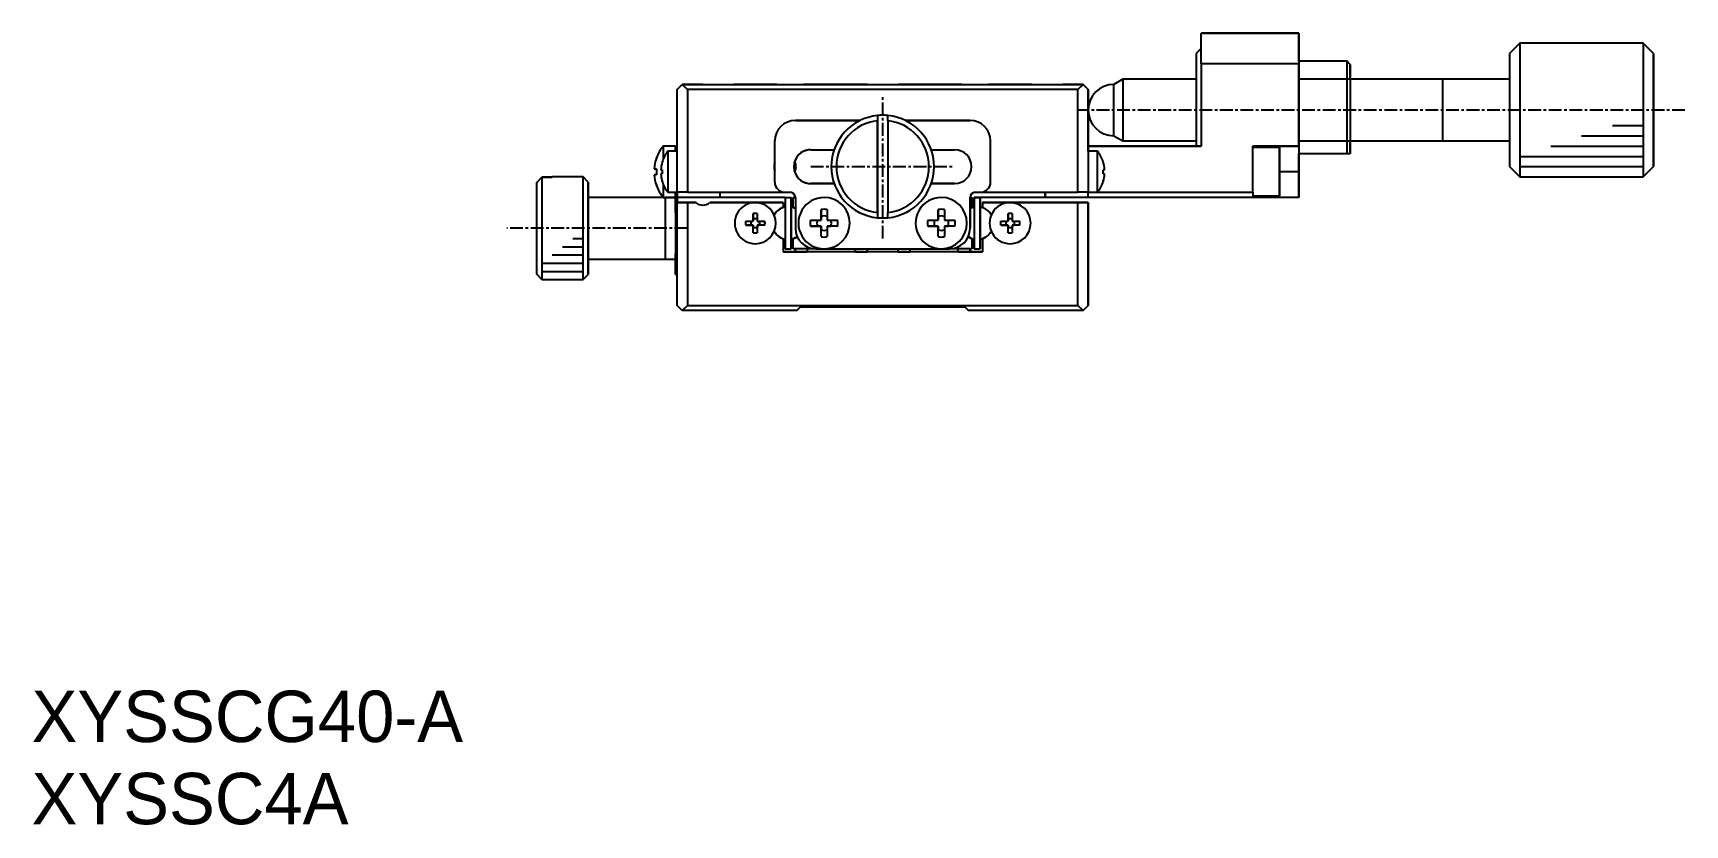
# Model space of a CAD drawing. Extents: x 75 to 236, y -5 to 206.
# Drawn here: x 75.1 to 235.9, y -5 to 72.1 of the extents above; entities that cross this region are included whole.
import ezdxf

# ---------------------------------------------------------------- set-up
doc = ezdxf.new("R2010")
doc.units = 0
doc.linetypes.add('CENTER', pattern=[2, 1.25, -0.25, 0.25, -0.25])
doc.layers.get('0').update_dxf_attribs({"linetype": 'CONTINUOUS'})

msp = doc.modelspace()

# ---------------------------------------------------------------- linework, layer by layer
at = {"color": 7, "linetype": 'CONTINUOUS'}
for p, q in [((198.3, 72.1), (188.8, 72.1)), ((188.8, 72.1), (198.3, 72.1)), ((188.8, 69.1), (188.8, 72.1)), ((188.8, 72.1), (188.8, 72.1)), ((198.3, 72.1), (198.3, 69.1)), ((198.3, 69.35), (198.3, 72.1)), ((198.3, 72.1), (198.3, 72.1)), ((219.8, 71.1), (218.8, 70.1)), ((231.8, 71.1), (219.8, 71.1)), ((232.8, 70.1), (231.8, 71.1)), ((188.8, 70.6), (188.3, 70.1)), ((203, 69.35), (198.3, 69.35)), ((198.3, 69.35), (198.3, 60.35)), ((203, 60.35), (203, 69.35)), ((203.3, 69.05), (203, 69.35)), ((181.17, 67.6), (180.3, 67.1)), ((181.17, 67.6), (181.17, 64.57)), ((188.3, 67.6), (181.17, 67.6)), ((198.3, 69.1), (188.8, 69.1)), ((188.8, 69.1), (188.8, 61.1)), ((198.3, 61.1), (198.3, 69.1)), ((212.31, 67.6), (198.3, 67.6)), ((203.3, 69.05), (203.3, 60.35)), ((203.3, 67.6), (203.3, 69.05)), ((218.8, 67.6), (212.3, 67.6)), ((137.8, 66.6), (138.3, 67.1)), ((137.8, 56.6), (137.8, 66.6)), ((138.3, 67.1), (177.3, 67.1)), ((140.3, 67.1), (138.3, 67.1)), ((138.3, 67.1), (138.8, 66.6)), ((138.3, 67.1), (138.3, 67.1)), ((176.8, 66.6), (138.8, 66.6)), ((138.8, 66.6), (138.8, 56.6)), ((147.5, 67.1), (143.3, 67.1)), ((156.3, 67.1), (150.1, 67.1)), ((156.3, 67.1), (155.8, 67.1)), ((156.3, 67.1), (155.8, 67.1)), ((165.5, 67.1), (159.3, 67.1)), ((159.8, 67.1), (159.3, 67.1)), ((159.8, 67.1), (159.3, 67.1)), ((172.3, 67.1), (168.1, 67.1)), ((177.3, 67.1), (175.3, 67.1)), ((176.8, 66.6), (177.3, 67.1)), ((176.8, 56.6), (176.8, 66.6)), ((177.8, 66.6), (177.3, 67.1)), ((177.3, 67.1), (177.3, 67.1)), ((177.3, 67.1), (177.8, 66.6)), ((177.8, 66.6), (177.8, 56.6)), ((177.8, 64.64), (177.8, 66.6)), ((177.8, 66.6), (177.8, 66.6)), ((180.3, 64.58), (180.3, 67.1)), ((177.8, 61.1), (177.8, 64.56)), ((180.3, 62.1), (180.3, 64.58)), ((181.17, 64.57), (181.17, 61.6)), ((149.3, 63.6), (155.62, 63.6)), ((155.62, 63.6), (149.3, 63.6)), ((157.3, 64.08), (157.3, 54.13)), ((157.3, 64.08), (157.3, 63.57)), ((157.3, 54.63), (157.3, 63.57)), ((158.3, 63.57), (158.3, 64.08)), ((158.3, 63.57), (158.3, 54.63)), ((159.98, 63.6), (166.3, 63.6)), ((166.3, 63.6), (159.98, 63.6)), ((137.65, 61.1), (136.43, 61.1)), ((136.43, 61.1), (136.43, 59.79)), ((137.65, 61.1), (137.65, 61.1)), ((137.65, 61.1), (137.65, 61.1)), ((137.65, 61.1), (137.8, 61.1)), ((137.65, 60.6), (137.65, 61.1)), ((137.65, 61.1), (137.8, 61.1)), ((147.3, 57.6), (147.3, 61.6)), ((168.3, 57.6), (168.3, 61.6)), ((168.3, 57.6), (168.3, 61.6)), ((177.8, 60.6), (177.8, 61.4)), ((177.8, 61.1), (177.8, 61.4)), ((177.8, 61.4), (177.8, 61.4)), ((177.8, 61.1), (188.8, 61.1)), ((188.8, 61.1), (177.8, 61.1)), ((177.8, 60.6), (177.8, 61.1)), ((180.3, 62.1), (181.17, 61.6)), ((181.17, 61.6), (188.3, 61.6)), ((193.8, 56.6), (193.8, 61.1)), ((198.3, 61.1), (193.8, 61.1)), ((193.8, 61.1), (198.3, 61.1)), ((193.8, 61.1), (193.8, 60.95)), ((198.3, 61.6), (212.31, 61.6)), ((198.3, 61.1), (198.3, 58.6)), ((203.3, 60.35), (203.3, 61.6)), ((212.3, 61.6), (218.8, 61.6)), ((135.79, 59.92), (135.79, 59.95)), ((135.79, 59.95), (135.79, 59.92)), ((136.35, 59.53), (136.35, 59.55)), ((136.35, 59.55), (136.35, 59.53)), ((136.91, 60.6), (136.91, 56.6)), ((137.8, 60.6), (136.91, 60.6)), ((150.8, 60.75), (153.08, 60.75)), ((162.52, 60.75), (164.8, 60.75)), ((178.7, 60.6), (177.8, 60.6)), ((178.7, 58.6), (178.7, 60.6)), ((179.26, 59.53), (179.26, 59.55)), ((179.26, 59.55), (179.26, 59.53)), ((196.4, 60.95), (193.8, 60.95)), ((196.4, 56.25), (196.4, 60.95)), ((196.4, 60.95), (196.4, 58.6)), ((196.4, 59.87), (196.4, 59.24)), ((196.4, 59.24), (196.4, 59.87)), ((203, 60.35), (198.3, 60.35)), ((198.3, 60.35), (198.3, 59.85)), ((198.3, 59.85), (198.3, 60.35)), ((198.3, 58.6), (198.3, 60.35)), ((203.3, 60.35), (203, 60.35)), ((124.15, 57.57), (124.65, 58.08)), ((124.65, 58.08), (124.65, 48.13)), ((125.65, 58.08), (124.65, 58.08)), ((124.65, 58.08), (125.65, 58.08)), ((128.65, 58.1), (125.65, 58.1)), ((125.65, 58.1), (125.65, 58.08)), ((128.65, 48.1), (128.65, 58.1)), ((129.15, 57.6), (128.65, 58.1)), ((135.58, 58.9), (135.79, 58.9)), ((135.79, 58.3), (135.58, 58.3)), ((135.79, 58.9), (135.79, 58.3)), ((136.22, 58.8), (136.35, 58.8)), ((136.35, 58.4), (136.22, 58.4)), ((136.35, 58.8), (136.35, 58.4)), ((178.7, 56.6), (178.7, 58.6)), ((179.26, 58.4), (179.26, 58.8)), ((179.26, 58.8), (179.39, 58.8)), ((179.39, 58.4), (179.26, 58.4)), ((196.4, 59.24), (196.4, 57.97)), ((196.4, 57.97), (196.4, 59.24)), ((196.4, 58.6), (196.4, 56.25)), ((196.4, 57.97), (196.4, 57.33)), ((196.4, 57.33), (196.4, 57.97)), ((198.3, 58.6), (198.3, 56.1)), ((198.3, 56.1), (198.3, 58.6)), ((218.8, 59.1), (219.8, 58.1)), ((219.8, 58.1), (231.8, 58.1)), ((231.8, 58.1), (232.8, 59.1)), ((124.15, 48.63), (124.15, 57.57)), ((129.15, 56.1), (129.15, 57.6)), ((129.15, 57.6), (129.15, 48.6)), ((135.79, 57.29), (135.79, 57.25)), ((135.79, 57.25), (135.79, 57.29)), ((136.35, 57.67), (136.35, 57.65)), ((136.35, 57.65), (136.35, 57.67)), ((136.43, 57.42), (136.43, 56.1)), ((136.91, 56.6), (137.8, 56.6)), ((137.65, 56.1), (137.65, 56.6)), ((138.8, 56.6), (137.8, 56.6)), ((137.8, 56.6), (137.8, 56.1)), ((138.8, 56.6), (148.3, 56.6)), ((142, 56.1), (142, 56.6)), ((148.3, 56.6), (148.8, 56.6)), ((150.8, 57.45), (153.08, 57.45)), ((153.08, 57.45), (150.8, 57.45)), ((162.52, 57.45), (164.8, 57.45)), ((164.8, 57.45), (162.52, 57.45)), ((166.8, 56.6), (167.3, 56.6)), ((167.3, 56.6), (176.8, 56.6)), ((173.6, 56.1), (173.6, 56.6)), ((173.6, 56.6), (173.6, 56.1)), ((177.8, 56.6), (176.8, 56.6)), ((177.8, 56.6), (178.7, 56.6)), ((177.8, 56.6), (177.8, 56.6)), ((177.8, 56.1), (177.8, 56.6)), ((178.7, 56.6), (193.8, 56.6)), ((179.26, 57.67), (179.26, 57.65)), ((179.26, 57.65), (179.26, 57.67)), ((193.8, 56.6), (193.8, 56.1)), ((136.43, 56.1), (129.15, 56.1)), ((129.15, 56.1), (129.15, 50.1)), ((129.15, 50.1), (129.15, 56.1)), ((136.43, 56.1), (137.65, 56.1)), ((136.65, 56.1), (136.65, 50.1)), ((136.65, 56.1), (136.65, 50.1)), ((137.65, 56.1), (136.65, 56.1)), ((137.65, 55.6), (137.65, 56.1)), ((137.65, 55.6), (137.8, 55.6)), ((137.65, 55.6), (137.8, 55.6)), ((137.65, 55.6), (137.8, 55.6)), ((137.65, 54.6), (137.65, 55.6)), ((137.65, 55.6), (137.8, 55.6)), ((142, 56.1), (137.8, 56.1)), ((137.8, 56.1), (137.8, 55.6)), ((137.8, 55.6), (137.8, 56.1)), ((137.8, 45.6), (137.8, 55.6)), ((138.8, 55.6), (137.8, 55.6)), ((137.8, 55.6), (138.8, 55.6)), ((137.8, 55.6), (137.8, 55.6)), ((137.8, 55.6), (137.8, 55.6)), ((137.8, 55.6), (137.8, 55.6)), ((138.8, 55.6), (138.8, 45.6)), ((139.64, 55.6), (138.8, 55.6)), ((139.64, 55.6), (138.8, 55.6)), ((139.64, 55.6), (138.8, 55.6)), ((139.64, 55.6), (138.8, 55.6)), ((138.8, 55.6), (139.64, 55.6)), ((139.64, 55.6), (138.8, 55.6)), ((144.8, 55.6), (140.97, 55.6)), ((144.8, 55.6), (140.97, 55.6)), ((140.97, 55.6), (145.4, 55.6)), ((144.8, 55.6), (140.97, 55.6)), ((144.8, 55.6), (140.97, 55.6)), ((145.4, 55.6), (140.97, 55.6)), ((140.97, 55.6), (140.97, 55.6)), ((148.3, 56.1), (142, 56.1)), ((145.4, 55.6), (148.1, 55.6)), ((148.1, 55.6), (145.4, 55.6)), ((148.1, 55.15), (147.81, 54.98)), ((148.1, 55.15), (147.84, 54.99)), ((148.1, 55.6), (148.1, 55.15)), ((148.1, 55.6), (148.1, 55.6)), ((148.1, 55.6), (148.1, 55.15)), ((148.1, 55.15), (148.1, 55.15)), ((148.3, 56.1), (148.3, 51.1)), ((148.3, 56.1), (148.9, 56.1)), ((148.9, 51.1), (148.9, 56.1)), ((148.9, 56.1), (148.9, 55.16)), ((148.9, 55.25), (148.9, 51.95)), ((148.9, 55.25), (148.9, 55.16)), ((148.9, 55.25), (148.9, 55.16)), ((148.9, 55.25), (148.9, 55.16)), ((148.9, 55.25), (148.9, 55.16)), ((148.9, 55.25), (148.9, 55.16)), ((148.9, 55.25), (148.9, 55.16)), ((148.9, 55.25), (148.9, 55.16)), ((148.9, 55.16), (148.9, 55.25)), ((148.9, 55.16), (148.9, 55.25)), ((148.9, 55.16), (148.9, 55.25)), ((148.9, 55.16), (148.9, 55.25)), ((148.9, 55.16), (148.9, 55.25)), ((148.9, 55.16), (148.9, 55.25)), ((148.9, 55.16), (148.9, 55.25)), ((148.9, 55.16), (148.9, 55.25)), ((149.1, 56.1), (149.3, 56.1)), ((149.1, 55.15), (149.1, 56.1)), ((149.1, 55.15), (149.3, 55.03)), ((149.3, 56.1), (149.3, 53.1)), ((151.8, 54.92), (151.8, 54.24)), ((151.8, 53.9), (151.8, 54.92)), ((152.4, 54.92), (152.4, 53.9)), ((163.2, 54.92), (163.2, 54.24)), ((163.2, 53.9), (163.2, 54.92)), ((163.8, 54.92), (163.8, 53.9)), ((166.3, 56.1), (166.5, 56.1)), ((166.3, 56.1), (166.3, 53.1)), ((166.3, 53.1), (166.3, 56.1)), ((166.5, 55.15), (166.3, 55.03)), ((166.3, 55.03), (166.5, 55.15)), ((166.3, 55.03), (166.3, 55.03)), ((166.31, 55.03), (166.31, 55.03)), ((166.5, 55.15), (166.5, 56.1)), ((166.5, 56.1), (166.5, 56.1)), ((166.5, 56.1), (166.5, 55.15)), ((166.5, 55.15), (166.5, 55.15)), ((173.6, 56.1), (166.7, 56.1)), ((166.7, 56.1), (167.3, 56.1)), ((166.7, 56.1), (166.7, 51.1)), ((167.3, 51.1), (167.3, 56.1)), ((167.3, 56.1), (167.3, 55.16)), ((167.3, 55.25), (167.3, 51.95)), ((167.3, 55.25), (167.3, 55.16)), ((167.3, 55.25), (167.3, 55.16)), ((167.3, 55.25), (167.3, 55.16)), ((167.3, 55.25), (167.3, 55.16)), ((167.3, 55.25), (167.3, 55.16)), ((167.3, 55.25), (167.3, 55.16)), ((167.3, 55.25), (167.3, 55.16)), ((167.3, 55.16), (167.3, 55.25)), ((167.3, 55.16), (167.3, 55.25)), ((167.3, 55.16), (167.3, 55.25)), ((167.3, 55.16), (167.3, 55.25)), ((167.3, 55.16), (167.3, 55.25)), ((167.3, 55.16), (167.3, 55.25)), ((167.3, 55.16), (167.3, 55.25)), ((167.3, 55.16), (167.3, 55.25)), ((167.5, 55.6), (170.2, 55.6)), ((170.2, 55.6), (167.5, 55.6)), ((167.5, 55.6), (167.5, 55.15)), ((167.5, 55.6), (167.5, 55.6)), ((167.5, 55.15), (167.8, 54.98)), ((170.2, 55.6), (176.8, 55.6)), ((176.8, 55.6), (170.2, 55.6)), ((176.8, 55.6), (170.8, 55.6)), ((176.8, 55.6), (170.8, 55.6)), ((176.8, 55.6), (170.8, 55.6)), ((176.8, 55.6), (170.8, 55.6)), ((177.8, 56.1), (173.6, 56.1)), ((176.8, 45.6), (176.8, 55.6)), ((177.8, 55.6), (176.8, 55.6)), ((176.8, 55.6), (177.8, 55.6)), ((193.8, 56.1), (177.8, 56.1)), ((177.8, 45.6), (177.8, 55.6)), ((177.8, 55.6), (177.8, 45.6)), ((177.8, 55.6), (177.8, 55.6)), ((193.8, 56.25), (196.4, 56.25)), ((193.8, 56.25), (193.8, 56.1)), ((198.3, 56.1), (193.8, 56.1)), ((198.3, 56.1), (198.3, 56.1)), ((137.65, 54.6), (137.65, 50.6)), ((144.48, 53.8), (145.2, 53.8)), ((144.48, 53.4), (145.02, 53.4)), ((145.2, 53.4), (144.48, 53.4)), ((145.02, 53.4), (145.2, 53.4)), ((145.2, 54.53), (145.2, 53.99)), ((145.2, 53.8), (145.2, 54.53)), ((145.2, 53.99), (145.2, 53.8)), ((145.2, 53.4), (145.2, 53.22)), ((145.2, 52.67), (145.2, 53.4)), ((145.2, 52.67), (145.2, 53.22)), ((145.6, 54.53), (145.6, 53.8)), ((145.6, 53.8), (146.33, 53.8)), ((145.6, 53.4), (145.79, 53.4)), ((146.33, 53.4), (145.6, 53.4)), ((145.6, 53.4), (145.6, 52.67)), ((146.33, 53.4), (145.79, 53.4)), ((150.79, 53.9), (151.8, 53.9)), ((150.79, 53.3), (151.46, 53.3)), ((151.8, 53.3), (150.79, 53.3)), ((151.46, 53.3), (151.8, 53.3)), ((151.8, 54.24), (151.8, 53.9)), ((151.8, 52.29), (151.8, 53.3)), ((151.8, 53.3), (151.8, 52.96)), ((152.4, 53.9), (153.42, 53.9)), ((152.4, 53.3), (152.75, 53.3)), ((153.42, 53.3), (152.4, 53.3)), ((152.4, 53.3), (152.4, 52.29)), ((153.42, 53.3), (152.75, 53.3)), ((157.3, 54.63), (157.3, 54.13)), ((158.3, 54.13), (158.3, 54.63)), ((162.19, 53.9), (163.2, 53.9)), ((162.19, 53.3), (162.86, 53.3)), ((163.2, 53.3), (162.19, 53.3)), ((162.86, 53.3), (163.2, 53.3)), ((163.2, 54.24), (163.2, 53.9)), ((163.2, 52.29), (163.2, 53.3)), ((163.2, 53.3), (163.2, 52.96)), ((163.8, 53.9), (164.82, 53.9)), ((163.8, 53.3), (163.8, 52.29)), ((164.82, 53.3), (163.8, 53.3)), ((163.8, 53.3), (164.15, 53.3)), ((164.82, 53.3), (164.15, 53.3)), ((169.28, 53.8), (170, 53.8)), ((169.28, 53.4), (169.82, 53.4)), ((170, 53.4), (169.28, 53.4)), ((169.82, 53.4), (170, 53.4)), ((170, 54.53), (170, 53.99)), ((170, 53.8), (170, 54.53)), ((170, 53.99), (170, 53.8)), ((170, 53.4), (170, 53.22)), ((170, 52.67), (170, 53.4)), ((170, 52.67), (170, 53.22)), ((170.4, 54.53), (170.4, 53.8)), ((170.4, 53.8), (171.13, 53.8)), ((170.4, 53.4), (170.59, 53.4)), ((171.13, 53.4), (170.4, 53.4)), ((170.4, 53.4), (170.4, 52.67)), ((171.13, 53.4), (170.59, 53.4)), ((177.8, 51.85), (177.8, 54.35)), ((177.8, 54.35), (177.8, 53.1)), ((177.8, 53.1), (177.8, 51.85)), ((147.81, 52.23), (148.1, 52.06)), ((147.84, 52.21), (148.1, 52.06)), ((148.1, 52.06), (148.1, 50.8)), ((148.1, 52.06), (148.1, 52.06)), ((148.1, 52.06), (148.1, 50.8)), ((148.9, 52.04), (148.9, 51.95)), ((148.9, 51.95), (148.9, 52.04)), ((148.9, 52.04), (148.9, 51.95)), ((148.9, 51.95), (148.9, 52.04)), ((148.9, 52.04), (148.9, 51.95)), ((148.9, 51.95), (148.9, 52.04)), ((148.9, 52.04), (148.9, 51.95)), ((148.9, 51.95), (148.9, 52.04)), ((148.9, 52.04), (148.9, 51.95)), ((148.9, 51.95), (148.9, 52.04)), ((148.9, 52.04), (148.9, 51.95)), ((148.9, 51.95), (148.9, 52.04)), ((148.9, 52.04), (148.9, 51.95)), ((148.9, 51.95), (148.9, 52.04)), ((148.9, 51.95), (148.9, 52.04)), ((148.9, 52.04), (148.9, 51.1)), ((149.4, 52.23), (149.1, 52.06)), ((149.1, 51.1), (149.1, 52.06)), ((149.3, 52.17), (149.3, 52.18)), ((151.8, 52.29), (151.8, 52.96)), ((163.2, 52.29), (163.2, 52.96)), ((166.5, 52.06), (166.21, 52.23)), ((166.24, 52.21), (166.5, 52.06)), ((166.3, 52.18), (166.3, 52.17)), ((166.31, 52.17), (166.31, 52.18)), ((166.5, 51.1), (166.5, 52.06)), ((166.5, 52.06), (166.5, 52.06)), ((166.5, 52.06), (166.5, 51.1)), ((167.3, 52.04), (167.3, 51.95)), ((167.3, 51.95), (167.3, 52.04)), ((167.3, 52.04), (167.3, 51.95)), ((167.3, 51.95), (167.3, 52.04)), ((167.3, 52.04), (167.3, 51.95)), ((167.3, 51.95), (167.3, 52.04)), ((167.3, 52.04), (167.3, 51.95)), ((167.3, 51.95), (167.3, 52.04)), ((167.3, 52.04), (167.3, 51.95)), ((167.3, 51.95), (167.3, 52.04)), ((167.3, 52.04), (167.3, 51.95)), ((167.3, 51.95), (167.3, 52.04)), ((167.3, 52.04), (167.3, 51.95)), ((167.3, 51.95), (167.3, 52.04)), ((167.3, 51.95), (167.3, 52.04)), ((167.3, 52.04), (167.3, 51.1)), ((167.8, 52.23), (167.5, 52.06)), ((167.5, 52.06), (167.5, 50.8)), ((129.15, 50.1), (136.65, 50.1)), ((129.15, 48.6), (129.15, 50.1)), ((136.65, 50.1), (137.65, 50.1)), ((137.65, 48.6), (137.65, 50.6)), ((167.5, 50.8), (148.1, 50.8)), ((148.1, 50.8), (150.3, 50.8)), ((148.1, 50.8), (148.1, 50.8)), ((148.3, 51.1), (148.9, 51.1)), ((148.9, 51.1), (148.9, 51.1)), ((151.3, 51.1), (149.1, 51.1)), ((149.3, 50.8), (149.3, 51.1)), ((155.3, 50.8), (150.3, 50.8)), ((150.3, 50.8), (150.3, 50.8)), ((150.45, 50.8), (150.3, 50.8)), ((150.3, 50.8), (150.45, 50.8)), ((150.45, 51.1), (150.45, 50.8)), ((151.3, 51.1), (152.1, 51.1)), ((152.1, 51.1), (163.5, 51.1)), ((155.15, 50.8), (155.15, 51.1)), ((155.3, 50.8), (155.15, 50.8)), ((155.15, 50.8), (155.3, 50.8)), ((155.3, 50.8), (155.3, 50.8)), ((155.3, 50.8), (156.3, 50.8)), ((159.55, 50.8), (156.05, 50.8)), ((159.55, 50.8), (156.05, 50.8)), ((156.3, 51.1), (156.3, 50.8)), ((159.3, 50.8), (159.3, 51.1)), ((159.3, 50.8), (160.3, 50.8)), ((165.3, 50.8), (160.3, 50.8)), ((160.3, 50.8), (160.45, 50.8)), ((160.3, 50.8), (160.3, 50.8)), ((160.45, 50.8), (160.3, 50.8)), ((160.45, 51.1), (160.45, 50.8)), ((163.5, 51.1), (164.3, 51.1)), ((166.5, 51.1), (164.3, 51.1)), ((165.15, 50.8), (165.15, 51.1)), ((165.15, 50.8), (165.3, 50.8)), ((165.3, 50.8), (165.15, 50.8)), ((165.3, 50.8), (167.5, 50.8)), ((165.3, 50.8), (165.3, 50.8)), ((166.3, 51.1), (166.3, 50.8)), ((166.31, 50.8), (166.31, 51.1)), ((166.5, 51.1), (166.5, 51.1)), ((166.7, 51.1), (167.3, 51.1)), ((167.3, 51.1), (167.3, 51.1)), ((124.65, 48.13), (124.15, 48.63)), ((128.65, 48.1), (129.15, 48.6)), ((137.65, 48.6), (137.8, 48.6)), ((177.8, 47.53), (177.8, 49.68)), ((177.8, 47.53), (177.8, 49.68)), ((177.8, 49.68), (177.8, 48.6)), ((177.8, 49.68), (177.8, 48.6)), ((177.8, 48.6), (177.8, 47.53)), ((177.8, 48.6), (177.8, 47.53)), ((124.65, 48.13), (125.65, 48.13)), ((125.65, 48.13), (125.65, 48.1)), ((125.65, 48.1), (128.65, 48.1)), ((138.3, 45.1), (137.8, 45.6)), ((138.8, 45.6), (138.3, 45.1)), ((149.45, 45.1), (138.3, 45.1)), ((138.8, 45.6), (176.8, 45.6)), ((149.8, 45.45), (149.45, 45.1)), ((149.45, 45.1), (149.8, 45.45)), ((149.45, 45.1), (149.45, 45.1)), ((149.8, 45.45), (165.8, 45.45)), ((165.8, 45.45), (166.15, 45.1)), ((177.3, 45.1), (166.15, 45.1)), ((177.3, 45.1), (176.8, 45.6)), ((177.3, 45.1), (177.8, 45.6)), ((177.8, 45.6), (177.3, 45.1)), ((177.3, 45.1), (177.3, 45.1)), ((177.8, 45.6), (177.8, 45.6))]:
    msp.add_line(p, q, dxfattribs=at)
at = {"color": 3, "linetype": 'CONTINUOUS'}
for p, q in [((212.3, 64.57), (212.3, 67.6)), ((212.3, 61.6), (212.3, 64.57)), ((228.8, 63.1), (231.8, 63.1)), ((222.8, 61.1), (231.8, 61.1)), ((225.8, 62.1), (231.8, 62.1)), ((219.8, 60.1), (231.8, 60.1)), ((198.3, 58.6), (196.4, 58.6)), ((219.8, 59.1), (231.8, 59.1)), ((137.65, 56.1), (137.8, 56.1)), ((147.48, 54.72), (147.48, 54.72)), ((147.81, 54.98), (147.81, 54.98)), ((137.65, 54.6), (137.8, 54.6)), ((127.65, 52.1), (128.65, 52.1)), ((147.48, 52.48), (147.48, 52.48)), ((147.81, 52.23), (147.81, 52.23)), ((166.21, 52.23), (166.21, 52.23)), ((125.65, 50.5), (128.65, 50.5)), ((126.65, 51.3), (128.65, 51.3)), ((137.65, 50.6), (137.8, 50.6)), ((124.65, 49.7), (128.65, 49.7)), ((124.65, 48.9), (128.65, 48.9))]:
    msp.add_line(p, q, dxfattribs=at)
at = {"color": 1, "linetype": 'CENTER'}
for p, q in [((157.8, 52.1), (157.8, 66.1)), ((235.86, 64.6), (176.8, 64.6)), ((150.8, 59.1), (164.8, 59.1)), ((138.8, 53.1), (121.22, 53.1))]:
    msp.add_line(p, q, dxfattribs=at)
at = {"color": 7, "linetype": 'CONTINUOUS'}
for points in [[(219.8, 71.1, 0), (219.8, 71.1, 0), (219.8, 71.1, 0), (219.8, 71.1, 0), (219.8, 71.09, 0), (219.8, 71.09, 0), (219.8, 71.08, 0), (219.8, 71.08, 0), (219.8, 71.07, 0), (219.8, 71.06, 0), (219.8, 71.05, 0), (219.8, 71.04, 0), (219.8, 71.03, 0), (219.8, 71.02, 0), (219.8, 71, 0), (219.8, 70.99, 0), (219.8, 70.98, 0), (219.8, 70.96, 0), (219.8, 70.94, 0), (219.8, 70.92, 0), (219.8, 70.9, 0), (219.8, 70.88, 0), (219.8, 70.86, 0), (219.8, 70.84, 0), (219.8, 70.82, 0), (219.8, 70.79, 0), (219.8, 70.77, 0), (219.8, 70.74, 0), (219.8, 70.72, 0), (219.8, 70.69, 0), (219.8, 70.66, 0), (219.8, 70.63, 0), (219.8, 70.6, 0), (219.8, 70.57, 0), (219.8, 70.54, 0), (219.8, 70.5, 0), (219.8, 70.47, 0), (219.8, 70.44, 0), (219.8, 70.4, 0), (219.8, 70.36, 0), (219.8, 70.33, 0), (219.8, 70.29, 0), (219.8, 70.25, 0), (219.8, 70.21, 0), (219.8, 70.17, 0), (219.8, 70.12, 0), (219.8, 70.08, 0), (219.8, 70.04, 0), (219.8, 69.99, 0), (219.8, 69.95, 0), (219.8, 69.9, 0), (219.8, 69.86, 0), (219.8, 69.81, 0), (219.8, 69.76, 0), (219.8, 69.71, 0), (219.8, 69.66, 0), (219.8, 69.61, 0), (219.8, 69.56, 0), (219.8, 69.51, 0), (219.8, 69.45, 0), (219.8, 69.4, 0), (219.8, 69.34, 0), (219.8, 69.29, 0), (219.8, 69.23, 0), (219.8, 69.18, 0), (219.8, 69.12, 0), (219.8, 69.06, 0), (219.8, 69, 0), (219.8, 68.94, 0), (219.8, 68.88, 0), (219.8, 68.82, 0), (219.8, 68.76, 0), (219.8, 68.7, 0), (219.8, 68.64, 0), (219.8, 68.57, 0), (219.8, 68.51, 0), (219.8, 68.45, 0), (219.8, 68.38, 0), (219.8, 68.32, 0), (219.8, 68.25, 0), (219.8, 68.18, 0), (219.8, 68.12, 0), (219.8, 68.05, 0), (219.8, 67.98, 0), (219.8, 67.91, 0), (219.8, 67.84, 0), (219.8, 67.77, 0), (219.8, 67.7, 0), (219.8, 67.63, 0), (219.8, 67.56, 0), (219.8, 67.49, 0), (219.8, 67.42, 0), (219.8, 67.34, 0), (219.8, 67.27, 0), (219.8, 67.2, 0), (219.8, 67.12, 0), (219.8, 67.05, 0), (219.8, 66.97, 0), (219.8, 66.9, 0), (219.8, 66.82, 0), (219.8, 66.75, 0), (219.8, 66.67, 0), (219.8, 66.6, 0), (219.8, 66.52, 0), (219.8, 66.44, 0), (219.8, 66.37, 0), (219.8, 66.29, 0), (219.8, 66.21, 0), (219.8, 66.13, 0), (219.8, 66.05, 0), (219.8, 65.98, 0), (219.8, 65.9, 0), (219.8, 65.82, 0), (219.8, 65.74, 0), (219.8, 65.66, 0), (219.8, 65.58, 0), (219.8, 65.5, 0), (219.8, 65.42, 0), (219.8, 65.34, 0), (219.8, 65.26, 0), (219.8, 65.18, 0), (219.8, 65.1, 0), (219.8, 65.02, 0), (219.8, 64.94, 0), (219.8, 64.86, 0), (219.8, 64.78, 0), (219.8, 64.7, 0), (219.8, 64.62, 0), (219.8, 64.54, 0)], [(231.8, 71.1, 0), (231.8, 71.1, 0), (231.8, 71.09, 0), (231.8, 71.08, 0), (231.8, 71.07, 0), (231.8, 71.05, 0), (231.8, 71.03, 0), (231.8, 71.01, 0), (231.8, 70.98, 0), (231.8, 70.94, 0), (231.8, 70.91, 0), (231.8, 70.87, 0), (231.8, 70.82, 0), (231.8, 70.77, 0), (231.8, 70.72, 0), (231.8, 70.67, 0), (231.8, 70.61, 0), (231.8, 70.54, 0), (231.8, 70.48, 0), (231.8, 70.41, 0), (231.8, 70.33, 0), (231.8, 70.26, 0), (231.8, 70.18, 0), (231.8, 70.09, 0), (231.8, 70.01, 0), (231.8, 69.92, 0), (231.8, 69.82, 0), (231.8, 69.73, 0), (231.8, 69.63, 0), (231.8, 69.52, 0), (231.8, 69.42, 0), (231.8, 69.31, 0), (231.8, 69.2, 0), (231.8, 69.08, 0), (231.8, 68.97, 0), (231.8, 68.85, 0), (231.8, 68.73, 0), (231.8, 68.6, 0), (231.8, 68.47, 0), (231.8, 68.34, 0), (231.8, 68.21, 0), (231.8, 68.08, 0), (231.8, 67.94, 0), (231.8, 67.81, 0), (231.8, 67.67, 0), (231.8, 67.52, 0), (231.8, 67.38, 0), (231.8, 67.24, 0), (231.8, 67.09, 0), (231.8, 66.94, 0), (231.8, 66.79, 0), (231.8, 66.64, 0), (231.8, 66.49, 0), (231.8, 66.34, 0), (231.8, 66.18, 0), (231.8, 66.03, 0), (231.8, 65.87, 0), (231.8, 65.71, 0), (231.8, 65.56, 0), (231.8, 65.4, 0), (231.8, 65.24, 0), (231.8, 65.08, 0), (231.8, 64.92, 0), (231.8, 64.76, 0), (231.8, 64.6, 0), (231.8, 64.44, 0), (231.8, 64.28, 0), (231.8, 64.12, 0), (231.8, 63.96, 0), (231.8, 63.81, 0), (231.8, 63.65, 0), (231.8, 63.49, 0), (231.8, 63.33, 0), (231.8, 63.18, 0), (231.8, 63.02, 0), (231.8, 62.87, 0), (231.8, 62.71, 0), (231.8, 62.56, 0), (231.8, 62.41, 0), (231.8, 62.26, 0), (231.8, 62.11, 0), (231.8, 61.97, 0), (231.8, 61.82, 0), (231.8, 61.68, 0), (231.8, 61.54, 0), (231.8, 61.4, 0), (231.8, 61.26, 0), (231.8, 61.12, 0), (231.8, 60.99, 0), (231.8, 60.86, 0), (231.8, 60.73, 0), (231.8, 60.6, 0), (231.8, 60.48, 0), (231.8, 60.36, 0), (231.8, 60.24, 0), (231.8, 60.12, 0), (231.8, 60.01, 0), (231.8, 59.89, 0), (231.8, 59.79, 0), (231.8, 59.68, 0), (231.8, 59.58, 0), (231.8, 59.48, 0), (231.8, 59.38, 0), (231.8, 59.29, 0), (231.8, 59.2, 0), (231.8, 59.11, 0), (231.8, 59.03, 0), (231.8, 58.95, 0), (231.8, 58.87, 0), (231.8, 58.8, 0), (231.8, 58.73, 0), (231.8, 58.66, 0), (231.8, 58.6, 0), (231.8, 58.54, 0), (231.8, 58.48, 0), (231.8, 58.43, 0), (231.8, 58.38, 0), (231.8, 58.34, 0), (231.8, 58.3, 0), (231.8, 58.26, 0), (231.8, 58.23, 0), (231.8, 58.2, 0), (231.8, 58.17, 0), (231.8, 58.15, 0), (231.8, 58.13, 0), (231.8, 58.12, 0), (231.8, 58.11, 0), (231.8, 58.1, 0), (231.8, 58.1, 0)], [(188.3, 70.1, 0), (188.3, 70.1, 0), (188.3, 70.1, 0), (188.3, 70.09, 0), (188.3, 70.09, 0), (188.3, 70.08, 0), (188.3, 70.07, 0), (188.3, 70.06, 0), (188.3, 70.05, 0), (188.3, 70.03, 0), (188.3, 70.02, 0), (188.3, 70, 0), (188.3, 69.98, 0), (188.3, 69.96, 0), (188.3, 69.93, 0), (188.3, 69.91, 0), (188.3, 69.88, 0), (188.3, 69.86, 0), (188.3, 69.83, 0), (188.3, 69.8, 0), (188.3, 69.76, 0), (188.3, 69.73, 0), (188.3, 69.69, 0), (188.3, 69.65, 0), (188.3, 69.62, 0), (188.3, 69.57, 0), (188.3, 69.53, 0), (188.3, 69.49, 0), (188.3, 69.44, 0), (188.3, 69.4, 0), (188.3, 69.35, 0), (188.3, 69.3, 0), (188.3, 69.25, 0), (188.3, 69.19, 0), (188.3, 69.14, 0), (188.3, 69.08, 0), (188.3, 69.03, 0), (188.3, 68.97, 0), (188.3, 68.91, 0), (188.3, 68.85, 0), (188.3, 68.79, 0), (188.3, 68.72, 0), (188.3, 68.66, 0), (188.3, 68.59, 0), (188.3, 68.52, 0), (188.3, 68.45, 0), (188.3, 68.38, 0), (188.3, 68.31, 0), (188.3, 68.24, 0), (188.3, 68.17, 0), (188.3, 68.09, 0), (188.3, 68.02, 0), (188.3, 67.94, 0), (188.3, 67.86, 0), (188.3, 67.78, 0), (188.3, 67.7, 0), (188.3, 67.62, 0), (188.3, 67.54, 0), (188.3, 67.46, 0), (188.3, 67.38, 0), (188.3, 67.29, 0), (188.3, 67.21, 0), (188.3, 67.12, 0), (188.3, 67.03, 0), (188.3, 66.95, 0), (188.3, 66.86, 0), (188.3, 66.77, 0), (188.3, 66.68, 0), (188.3, 66.59, 0), (188.3, 66.5, 0), (188.3, 66.41, 0), (188.3, 66.32, 0), (188.3, 66.22, 0), (188.3, 66.13, 0), (188.3, 66.04, 0), (188.3, 65.94, 0), (188.3, 65.85, 0), (188.3, 65.75, 0), (188.3, 65.66, 0), (188.3, 65.56, 0), (188.3, 65.47, 0), (188.3, 65.37, 0), (188.3, 65.27, 0), (188.3, 65.18, 0), (188.3, 65.08, 0), (188.3, 64.98, 0), (188.3, 64.89, 0), (188.3, 64.79, 0), (188.3, 64.69, 0), (188.3, 64.6, 0), (188.3, 64.5, 0), (188.3, 64.4, 0), (188.3, 64.31, 0), (188.3, 64.21, 0), (188.3, 64.11, 0), (188.3, 64.01, 0), (188.3, 63.92, 0), (188.3, 63.82, 0), (188.3, 63.73, 0), (188.3, 63.63, 0), (188.3, 63.53, 0), (188.3, 63.44, 0), (188.3, 63.34, 0), (188.3, 63.25, 0), (188.3, 63.16, 0), (188.3, 63.06, 0), (188.3, 62.97, 0), (188.3, 62.88, 0), (188.3, 62.79, 0), (188.3, 62.69, 0), (188.3, 62.6, 0), (188.3, 62.51, 0), (188.3, 62.42, 0), (188.3, 62.33, 0), (188.3, 62.25, 0), (188.3, 62.16, 0), (188.3, 62.07, 0), (188.3, 61.99, 0), (188.3, 61.9, 0), (188.3, 61.82, 0), (188.3, 61.73, 0), (188.3, 61.65, 0), (188.3, 61.57, 0), (188.3, 61.49, 0), (188.3, 61.41, 0), (188.3, 61.33, 0), (188.3, 61.25, 0), (188.3, 61.18, 0), (188.3, 61.1, 0)], [(218.8, 70.1, 0), (218.8, 70.1, 0), (218.8, 70.1, 0), (218.8, 70.1, 0), (218.8, 70.1, 0), (218.8, 70.09, 0), (218.8, 70.09, 0), (218.8, 70.08, 0), (218.8, 70.08, 0), (218.8, 70.07, 0), (218.8, 70.06, 0), (218.8, 70.05, 0), (218.8, 70.04, 0), (218.8, 70.03, 0), (218.8, 70.02, 0), (218.8, 70.01, 0), (218.8, 69.99, 0), (218.8, 69.98, 0), (218.8, 69.97, 0), (218.8, 69.95, 0), (218.8, 69.94, 0), (218.8, 69.92, 0), (218.8, 69.9, 0), (218.8, 69.88, 0), (218.8, 69.86, 0), (218.8, 69.84, 0), (218.8, 69.82, 0), (218.8, 69.8, 0), (218.8, 69.78, 0), (218.8, 69.75, 0), (218.8, 69.73, 0), (218.8, 69.7, 0), (218.8, 69.68, 0), (218.8, 69.65, 0), (218.8, 69.62, 0), (218.8, 69.6, 0), (218.8, 69.57, 0), (218.8, 69.54, 0), (218.8, 69.51, 0), (218.8, 69.48, 0), (218.8, 69.44, 0), (218.8, 69.41, 0), (218.8, 69.38, 0), (218.8, 69.35, 0), (218.8, 69.31, 0), (218.8, 69.28, 0), (218.8, 69.24, 0), (218.8, 69.2, 0), (218.8, 69.16, 0), (218.8, 69.13, 0), (218.8, 69.09, 0), (218.8, 69.05, 0), (218.8, 69.01, 0), (218.8, 68.97, 0), (218.8, 68.92, 0), (218.8, 68.88, 0), (218.8, 68.84, 0), (218.8, 68.8, 0), (218.8, 68.75, 0), (218.8, 68.71, 0), (218.8, 68.66, 0), (218.8, 68.62, 0), (218.8, 68.57, 0), (218.8, 68.52, 0), (218.8, 68.47, 0), (218.8, 68.42, 0), (218.8, 68.38, 0), (218.8, 68.33, 0), (218.8, 68.28, 0), (218.8, 68.22, 0), (218.8, 68.17, 0), (218.8, 68.12, 0), (218.8, 68.07, 0), (218.8, 68.02, 0), (218.8, 67.96, 0), (218.8, 67.91, 0), (218.8, 67.85, 0), (218.8, 67.8, 0), (218.8, 67.74, 0), (218.8, 67.69, 0), (218.8, 67.63, 0), (218.8, 67.57, 0), (218.8, 67.52, 0), (218.8, 67.46, 0), (218.8, 67.4, 0), (218.8, 67.34, 0), (218.8, 67.28, 0), (218.8, 67.22, 0), (218.8, 67.16, 0), (218.8, 67.1, 0), (218.8, 67.04, 0), (218.8, 66.98, 0), (218.8, 66.92, 0), (218.8, 66.86, 0), (218.8, 66.8, 0), (218.8, 66.73, 0), (218.8, 66.67, 0), (218.8, 66.61, 0), (218.8, 66.55, 0), (218.8, 66.48, 0), (218.8, 66.42, 0), (218.8, 66.35, 0), (218.8, 66.29, 0), (218.8, 66.22, 0), (218.8, 66.16, 0), (218.8, 66.09, 0), (218.8, 66.03, 0), (218.8, 65.96, 0), (218.8, 65.9, 0), (218.8, 65.83, 0), (218.8, 65.77, 0), (218.8, 65.7, 0), (218.8, 65.63, 0), (218.8, 65.57, 0), (218.8, 65.5, 0), (218.8, 65.43, 0), (218.8, 65.36, 0), (218.8, 65.3, 0), (218.8, 65.23, 0), (218.8, 65.16, 0), (218.8, 65.09, 0), (218.8, 65.03, 0), (218.8, 64.96, 0), (218.8, 64.89, 0), (218.8, 64.82, 0), (218.8, 64.76, 0), (218.8, 64.69, 0), (218.8, 64.62, 0), (218.8, 64.55, 0)], [(232.8, 64.65, 0), (232.8, 64.72, 0), (232.8, 64.79, 0), (232.8, 64.85, 0), (232.8, 64.92, 0), (232.8, 64.99, 0), (232.8, 65.05, 0), (232.8, 65.12, 0), (232.8, 65.19, 0), (232.8, 65.25, 0), (232.8, 65.32, 0), (232.8, 65.39, 0), (232.8, 65.45, 0), (232.8, 65.52, 0), (232.8, 65.59, 0), (232.8, 65.65, 0), (232.8, 65.72, 0), (232.8, 65.78, 0), (232.8, 65.85, 0), (232.8, 65.91, 0), (232.8, 65.98, 0), (232.8, 66.04, 0), (232.8, 66.11, 0), (232.8, 66.17, 0), (232.8, 66.24, 0), (232.8, 66.3, 0), (232.8, 66.36, 0), (232.8, 66.43, 0), (232.8, 66.49, 0), (232.8, 66.55, 0), (232.8, 66.62, 0), (232.8, 66.68, 0), (232.8, 66.74, 0), (232.8, 66.8, 0), (232.8, 66.86, 0), (232.8, 66.92, 0), (232.8, 66.99, 0), (232.8, 67.05, 0), (232.8, 67.11, 0), (232.8, 67.17, 0), (232.8, 67.22, 0), (232.8, 67.28, 0), (232.8, 67.34, 0), (232.8, 67.4, 0), (232.8, 67.46, 0), (232.8, 67.51, 0), (232.8, 67.57, 0), (232.8, 67.63, 0), (232.8, 67.68, 0), (232.8, 67.74, 0), (232.8, 67.79, 0), (232.8, 67.85, 0), (232.8, 67.9, 0), (232.8, 67.96, 0), (232.8, 68.01, 0), (232.8, 68.06, 0), (232.8, 68.11, 0), (232.8, 68.16, 0), (232.8, 68.21, 0), (232.8, 68.27, 0), (232.8, 68.31, 0), (232.8, 68.36, 0), (232.8, 68.41, 0), (232.8, 68.46, 0), (232.8, 68.51, 0), (232.8, 68.56, 0), (232.8, 68.6, 0), (232.8, 68.65, 0), (232.8, 68.69, 0), (232.8, 68.74, 0), (232.8, 68.78, 0), (232.8, 68.82, 0), (232.8, 68.87, 0), (232.8, 68.91, 0), (232.8, 68.95, 0), (232.8, 68.99, 0), (232.8, 69.03, 0), (232.8, 69.07, 0), (232.8, 69.11, 0), (232.8, 69.15, 0), (232.8, 69.19, 0), (232.8, 69.22, 0), (232.8, 69.26, 0), (232.8, 69.29, 0), (232.8, 69.33, 0), (232.8, 69.36, 0), (232.8, 69.4, 0), (232.8, 69.43, 0), (232.8, 69.46, 0), (232.8, 69.49, 0), (232.8, 69.52, 0), (232.8, 69.55, 0), (232.8, 69.58, 0), (232.8, 69.61, 0), (232.8, 69.64, 0), (232.8, 69.66, 0), (232.8, 69.69, 0), (232.8, 69.71, 0), (232.8, 69.74, 0), (232.8, 69.76, 0), (232.8, 69.78, 0), (232.8, 69.81, 0), (232.8, 69.83, 0), (232.8, 69.85, 0), (232.8, 69.87, 0), (232.8, 69.89, 0), (232.8, 69.9, 0), (232.8, 69.92, 0), (232.8, 69.94, 0), (232.8, 69.95, 0), (232.8, 69.97, 0), (232.8, 69.98, 0), (232.8, 70, 0), (232.8, 70.01, 0), (232.8, 70.02, 0), (232.8, 70.03, 0), (232.8, 70.04, 0), (232.8, 70.05, 0), (232.8, 70.06, 0), (232.8, 70.07, 0), (232.8, 70.08, 0), (232.8, 70.08, 0), (232.8, 70.09, 0), (232.8, 70.09, 0), (232.8, 70.1, 0), (232.8, 70.1, 0), (232.8, 70.1, 0), (232.8, 70.1, 0), (232.8, 70.1, 0)], [(232.8, 70.1, 0), (232.8, 70.1, 0), (232.8, 70.1, 0), (232.8, 70.09, 0), (232.8, 70.08, 0), (232.8, 70.06, 0), (232.8, 70.04, 0), (232.8, 70.02, 0), (232.8, 70, 0), (232.8, 69.97, 0), (232.8, 69.94, 0), (232.8, 69.9, 0), (232.8, 69.86, 0), (232.8, 69.82, 0), (232.8, 69.78, 0), (232.8, 69.73, 0), (232.8, 69.68, 0), (232.8, 69.63, 0), (232.8, 69.57, 0), (232.8, 69.51, 0), (232.8, 69.45, 0), (232.8, 69.39, 0), (232.8, 69.32, 0), (232.8, 69.25, 0), (232.8, 69.17, 0), (232.8, 69.1, 0), (232.8, 69.02, 0), (232.8, 68.94, 0), (232.8, 68.85, 0), (232.8, 68.77, 0), (232.8, 68.68, 0), (232.8, 68.59, 0), (232.8, 68.49, 0), (232.8, 68.39, 0), (232.8, 68.3, 0), (232.8, 68.19, 0), (232.8, 68.09, 0), (232.8, 67.99, 0), (232.8, 67.88, 0), (232.8, 67.77, 0), (232.8, 67.66, 0), (232.8, 67.54, 0), (232.8, 67.43, 0), (232.8, 67.31, 0), (232.8, 67.19, 0), (232.8, 67.07, 0), (232.8, 66.95, 0), (232.8, 66.83, 0), (232.8, 66.71, 0), (232.8, 66.58, 0), (232.8, 66.45, 0), (232.8, 66.33, 0), (232.8, 66.2, 0), (232.8, 66.07, 0), (232.8, 65.94, 0), (232.8, 65.81, 0), (232.8, 65.67, 0), (232.8, 65.54, 0), (232.8, 65.41, 0), (232.8, 65.28, 0), (232.8, 65.14, 0), (232.8, 65.01, 0), (232.8, 64.87, 0), (232.8, 64.74, 0), (232.8, 64.6, 0), (232.8, 64.47, 0), (232.8, 64.33, 0), (232.8, 64.2, 0), (232.8, 64.06, 0), (232.8, 63.93, 0), (232.8, 63.79, 0), (232.8, 63.66, 0), (232.8, 63.53, 0), (232.8, 63.4, 0), (232.8, 63.27, 0), (232.8, 63.13, 0), (232.8, 63.01, 0), (232.8, 62.88, 0), (232.8, 62.75, 0), (232.8, 62.62, 0), (232.8, 62.5, 0), (232.8, 62.37, 0), (232.8, 62.25, 0), (232.8, 62.13, 0), (232.8, 62.01, 0), (232.8, 61.89, 0), (232.8, 61.77, 0), (232.8, 61.66, 0), (232.8, 61.55, 0), (232.8, 61.43, 0), (232.8, 61.33, 0), (232.8, 61.22, 0), (232.8, 61.11, 0), (232.8, 61.01, 0), (232.8, 60.91, 0), (232.8, 60.81, 0), (232.8, 60.71, 0), (232.8, 60.62, 0), (232.8, 60.53, 0), (232.8, 60.44, 0), (232.8, 60.35, 0), (232.8, 60.27, 0), (232.8, 60.18, 0), (232.8, 60.1, 0), (232.8, 60.03, 0), (232.8, 59.96, 0), (232.8, 59.88, 0), (232.8, 59.82, 0), (232.8, 59.75, 0), (232.8, 59.69, 0), (232.8, 59.63, 0), (232.8, 59.57, 0), (232.8, 59.52, 0), (232.8, 59.47, 0), (232.8, 59.42, 0), (232.8, 59.38, 0), (232.8, 59.34, 0), (232.8, 59.3, 0), (232.8, 59.27, 0), (232.8, 59.24, 0), (232.8, 59.21, 0), (232.8, 59.18, 0), (232.8, 59.16, 0), (232.8, 59.14, 0), (232.8, 59.13, 0), (232.8, 59.12, 0), (232.8, 59.11, 0), (232.8, 59.1, 0), (232.8, 59.1, 0)], [(218.8, 64.55, 0), (218.8, 64.48, 0), (218.8, 64.42, 0), (218.8, 64.35, 0), (218.8, 64.28, 0), (218.8, 64.22, 0), (218.8, 64.15, 0), (218.8, 64.08, 0), (218.8, 64.02, 0), (218.8, 63.95, 0), (218.8, 63.88, 0), (218.8, 63.82, 0), (218.8, 63.75, 0), (218.8, 63.68, 0), (218.8, 63.62, 0), (218.8, 63.55, 0), (218.8, 63.49, 0), (218.8, 63.42, 0), (218.8, 63.35, 0), (218.8, 63.29, 0), (218.8, 63.22, 0), (218.8, 63.16, 0), (218.8, 63.1, 0), (218.8, 63.03, 0), (218.8, 62.97, 0), (218.8, 62.9, 0), (218.8, 62.84, 0), (218.8, 62.78, 0), (218.8, 62.71, 0), (218.8, 62.65, 0), (218.8, 62.59, 0), (218.8, 62.52, 0), (218.8, 62.46, 0), (218.8, 62.4, 0), (218.8, 62.34, 0), (218.8, 62.28, 0), (218.8, 62.22, 0), (218.8, 62.16, 0), (218.8, 62.1, 0), (218.8, 62.04, 0), (218.8, 61.98, 0), (218.8, 61.92, 0), (218.8, 61.86, 0), (218.8, 61.8, 0), (218.8, 61.75, 0), (218.8, 61.69, 0), (218.8, 61.63, 0), (218.8, 61.58, 0), (218.8, 61.52, 0), (218.8, 61.47, 0), (218.8, 61.41, 0), (218.8, 61.36, 0), (218.8, 61.3, 0), (218.8, 61.25, 0), (218.8, 61.2, 0), (218.8, 61.14, 0), (218.8, 61.09, 0), (218.8, 61.04, 0), (218.8, 60.99, 0), (218.8, 60.94, 0), (218.8, 60.89, 0), (218.8, 60.84, 0), (218.8, 60.79, 0), (218.8, 60.74, 0), (218.8, 60.7, 0), (218.8, 60.65, 0), (218.8, 60.6, 0), (218.8, 60.56, 0), (218.8, 60.51, 0), (218.8, 60.47, 0), (218.8, 60.42, 0), (218.8, 60.38, 0), (218.8, 60.34, 0), (218.8, 60.29, 0), (218.8, 60.25, 0), (218.8, 60.21, 0), (218.8, 60.17, 0), (218.8, 60.13, 0), (218.8, 60.09, 0), (218.8, 60.06, 0), (218.8, 60.02, 0), (218.8, 59.98, 0), (218.8, 59.95, 0), (218.8, 59.91, 0), (218.8, 59.88, 0), (218.8, 59.84, 0), (218.8, 59.81, 0), (218.8, 59.78, 0), (218.8, 59.74, 0), (218.8, 59.71, 0), (218.8, 59.68, 0), (218.8, 59.65, 0), (218.8, 59.62, 0), (218.8, 59.6, 0), (218.8, 59.57, 0), (218.8, 59.54, 0), (218.8, 59.52, 0), (218.8, 59.49, 0), (218.8, 59.47, 0), (218.8, 59.44, 0), (218.8, 59.42, 0), (218.8, 59.4, 0), (218.8, 59.38, 0), (218.8, 59.36, 0), (218.8, 59.34, 0), (218.8, 59.32, 0), (218.8, 59.3, 0), (218.8, 59.28, 0), (218.8, 59.26, 0), (218.8, 59.25, 0), (218.8, 59.23, 0), (218.8, 59.22, 0), (218.8, 59.21, 0), (218.8, 59.19, 0), (218.8, 59.18, 0), (218.8, 59.17, 0), (218.8, 59.16, 0), (218.8, 59.15, 0), (218.8, 59.14, 0), (218.8, 59.13, 0), (218.8, 59.13, 0), (218.8, 59.12, 0), (218.8, 59.12, 0), (218.8, 59.11, 0), (218.8, 59.11, 0), (218.8, 59.11, 0), (218.8, 59.1, 0), (218.8, 59.1, 0), (218.8, 59.1, 0)], [(219.8, 64.54, 0), (219.8, 64.46, 0), (219.8, 64.38, 0), (219.8, 64.31, 0), (219.8, 64.23, 0), (219.8, 64.15, 0), (219.8, 64.07, 0), (219.8, 63.99, 0), (219.8, 63.91, 0), (219.8, 63.83, 0), (219.8, 63.75, 0), (219.8, 63.67, 0), (219.8, 63.6, 0), (219.8, 63.52, 0), (219.8, 63.44, 0), (219.8, 63.36, 0), (219.8, 63.28, 0), (219.8, 63.21, 0), (219.8, 63.13, 0), (219.8, 63.05, 0), (219.8, 62.97, 0), (219.8, 62.9, 0), (219.8, 62.82, 0), (219.8, 62.75, 0), (219.8, 62.67, 0), (219.8, 62.59, 0), (219.8, 62.52, 0), (219.8, 62.44, 0), (219.8, 62.37, 0), (219.8, 62.29, 0), (219.8, 62.22, 0), (219.8, 62.15, 0), (219.8, 62.07, 0), (219.8, 62, 0), (219.8, 61.93, 0), (219.8, 61.86, 0), (219.8, 61.78, 0), (219.8, 61.71, 0), (219.8, 61.64, 0), (219.8, 61.57, 0), (219.8, 61.5, 0), (219.8, 61.43, 0), (219.8, 61.36, 0), (219.8, 61.3, 0), (219.8, 61.23, 0), (219.8, 61.16, 0), (219.8, 61.09, 0), (219.8, 61.03, 0), (219.8, 60.96, 0), (219.8, 60.89, 0), (219.8, 60.83, 0), (219.8, 60.77, 0), (219.8, 60.7, 0), (219.8, 60.64, 0), (219.8, 60.58, 0), (219.8, 60.51, 0), (219.8, 60.45, 0), (219.8, 60.39, 0), (219.8, 60.33, 0), (219.8, 60.27, 0), (219.8, 60.21, 0), (219.8, 60.16, 0), (219.8, 60.1, 0), (219.8, 60.04, 0), (219.8, 59.98, 0), (219.8, 59.93, 0), (219.8, 59.87, 0), (219.8, 59.82, 0), (219.8, 59.77, 0), (219.8, 59.71, 0), (219.8, 59.66, 0), (219.8, 59.61, 0), (219.8, 59.56, 0), (219.8, 59.51, 0), (219.8, 59.46, 0), (219.8, 59.41, 0), (219.8, 59.37, 0), (219.8, 59.32, 0), (219.8, 59.27, 0), (219.8, 59.23, 0), (219.8, 59.19, 0), (219.8, 59.14, 0), (219.8, 59.1, 0), (219.8, 59.06, 0), (219.8, 59.02, 0), (219.8, 58.98, 0), (219.8, 58.94, 0), (219.8, 58.9, 0), (219.8, 58.86, 0), (219.8, 58.82, 0), (219.8, 58.79, 0), (219.8, 58.75, 0), (219.8, 58.72, 0), (219.8, 58.69, 0), (219.8, 58.65, 0), (219.8, 58.62, 0), (219.8, 58.59, 0), (219.8, 58.56, 0), (219.8, 58.53, 0), (219.8, 58.5, 0), (219.8, 58.48, 0), (219.8, 58.45, 0), (219.8, 58.43, 0), (219.8, 58.4, 0), (219.8, 58.38, 0), (219.8, 58.36, 0), (219.8, 58.33, 0), (219.8, 58.31, 0), (219.8, 58.29, 0), (219.8, 58.28, 0), (219.8, 58.26, 0), (219.8, 58.24, 0), (219.8, 58.23, 0), (219.8, 58.21, 0), (219.8, 58.2, 0), (219.8, 58.18, 0), (219.8, 58.17, 0), (219.8, 58.16, 0), (219.8, 58.15, 0), (219.8, 58.14, 0), (219.8, 58.13, 0), (219.8, 58.13, 0), (219.8, 58.12, 0), (219.8, 58.11, 0), (219.8, 58.11, 0), (219.8, 58.11, 0), (219.8, 58.1, 0), (219.8, 58.1, 0), (219.8, 58.1, 0)], [(232.8, 59.1, 0), (232.8, 59.1, 0), (232.8, 59.1, 0), (232.8, 59.11, 0), (232.8, 59.11, 0), (232.8, 59.11, 0), (232.8, 59.12, 0), (232.8, 59.12, 0), (232.8, 59.13, 0), (232.8, 59.14, 0), (232.8, 59.14, 0), (232.8, 59.15, 0), (232.8, 59.16, 0), (232.8, 59.17, 0), (232.8, 59.18, 0), (232.8, 59.2, 0), (232.8, 59.21, 0), (232.8, 59.22, 0), (232.8, 59.24, 0), (232.8, 59.25, 0), (232.8, 59.27, 0), (232.8, 59.29, 0), (232.8, 59.3, 0), (232.8, 59.32, 0), (232.8, 59.34, 0), (232.8, 59.36, 0), (232.8, 59.38, 0), (232.8, 59.4, 0), (232.8, 59.43, 0), (232.8, 59.45, 0), (232.8, 59.47, 0), (232.8, 59.5, 0), (232.8, 59.53, 0), (232.8, 59.55, 0), (232.8, 59.58, 0), (232.8, 59.61, 0), (232.8, 59.64, 0), (232.8, 59.67, 0), (232.8, 59.7, 0), (232.8, 59.73, 0), (232.8, 59.76, 0), (232.8, 59.79, 0), (232.8, 59.82, 0), (232.8, 59.86, 0), (232.8, 59.89, 0), (232.8, 59.93, 0), (232.8, 59.96, 0), (232.8, 60, 0), (232.8, 60.04, 0), (232.8, 60.08, 0), (232.8, 60.12, 0), (232.8, 60.16, 0), (232.8, 60.2, 0), (232.8, 60.24, 0), (232.8, 60.28, 0), (232.8, 60.32, 0), (232.8, 60.36, 0), (232.8, 60.41, 0), (232.8, 60.45, 0), (232.8, 60.5, 0), (232.8, 60.54, 0), (232.8, 60.59, 0), (232.8, 60.64, 0), (232.8, 60.68, 0), (232.8, 60.73, 0), (232.8, 60.78, 0), (232.8, 60.83, 0), (232.8, 60.88, 0), (232.8, 60.93, 0), (232.8, 60.98, 0), (232.8, 61.03, 0), (232.8, 61.08, 0), (232.8, 61.13, 0), (232.8, 61.19, 0), (232.8, 61.24, 0), (232.8, 61.29, 0), (232.8, 61.35, 0), (232.8, 61.4, 0), (232.8, 61.46, 0), (232.8, 61.52, 0), (232.8, 61.57, 0), (232.8, 61.63, 0), (232.8, 61.69, 0), (232.8, 61.74, 0), (232.8, 61.8, 0), (232.8, 61.86, 0), (232.8, 61.92, 0), (232.8, 61.98, 0), (232.8, 62.04, 0), (232.8, 62.1, 0), (232.8, 62.16, 0), (232.8, 62.22, 0), (232.8, 62.28, 0), (232.8, 62.34, 0), (232.8, 62.41, 0), (232.8, 62.47, 0), (232.8, 62.53, 0), (232.8, 62.59, 0), (232.8, 62.66, 0), (232.8, 62.72, 0), (232.8, 62.79, 0), (232.8, 62.85, 0), (232.8, 62.91, 0), (232.8, 62.98, 0), (232.8, 63.04, 0), (232.8, 63.11, 0), (232.8, 63.17, 0), (232.8, 63.24, 0), (232.8, 63.31, 0), (232.8, 63.37, 0), (232.8, 63.44, 0), (232.8, 63.51, 0), (232.8, 63.57, 0), (232.8, 63.64, 0), (232.8, 63.71, 0), (232.8, 63.77, 0), (232.8, 63.84, 0), (232.8, 63.91, 0), (232.8, 63.97, 0), (232.8, 64.04, 0), (232.8, 64.11, 0), (232.8, 64.18, 0), (232.8, 64.24, 0), (232.8, 64.31, 0), (232.8, 64.38, 0), (232.8, 64.45, 0), (232.8, 64.52, 0), (232.8, 64.58, 0), (232.8, 64.65, 0)]]:
    msp.add_polyline3d(points, dxfattribs=at)
for centre, radius, start, end in [((180.3, 64.6), 2.5, 90, 270), ((149.3, 61.6), 2, 90, 180), ((157.8, 59.1), 5, 95.7392, 264.2608), ((157.8, 59.1), 4.5, 96.3794, 263.6206), ((157.8, 59.1), 5, 90, 95.7392), ((157.8, 59.1), 5, 84.2612, 90), ((157.8, 59.1), 5, 84.2608, 90), ((157.8, 59.1), 5, 275.7388, 84.2612), ((157.8, 59.1), 5, 275.7392, 84.2608), ((157.8, 59.1), 4.5, 276.3794, 83.6206), ((166.3, 61.6), 2, 0, 90), ((166.3, 61.6), 2, 0, 90), ((139.55, 58.6), 4, 141.3178, 160.2754), ((139.55, 58.6), 3.99, 160.7318, 175.6866), ((139.4, 58.6), 3.19, 163.0947, 176.4096), ((139.4, 58.6), 3.2, 141.3178, 162.73), ((148.3, 59.1), 1.07, 158.4888, 201.5112), ((148.3, 59.1), 1.07, 158.4715, 201.5285), ((150.8, 59.1), 1.65, 90, 270), ((150.8, 59.1), 1.65, 161.3518, 198.6482), ((150.8, 59.1), 1.65, 90, 161.3518), ((148.3, 59.1), 1.07, 0, 29.3924), ((164.8, 59.1), 1.65, 270, 90), ((176.2, 58.6), 3.2, 17.27, 38.6822), ((176.2, 58.6), 3.19, 3.5904, 16.9053), ((139.55, 58.6), 3.99, 184.3134, 199.2682), ((139.4, 58.6), 3.19, 183.5904, 196.9053), ((148.3, 59.1), 1.07, 330.6076, 0), ((150.8, 59.1), 1.65, 198.6482, 270), ((176.2, 58.6), 3.19, 343.0947, 356.4096), ((139.55, 58.6), 4, 199.7246, 218.6822), ((139.4, 58.6), 3.2, 197.27, 218.6822), ((148.3, 57.6), 1, 180, 270), ((148.8, 56.1), 0.5, 0, 90), ((166.8, 56.1), 0.5, 90, 180), ((166.8, 56.1), 0.5, 90, 180), ((167.3, 57.6), 1, 270, 0), ((167.3, 57.6), 1, 270, 0), ((176.2, 58.6), 3.2, 321.3178, 342.73), ((140.3, 56.35), 1, 228.5904, 270.0002), ((140.3, 56.35), 1, 270.0002, 311.4096), ((145.4, 53.6), 2, 90, 270.0002), ((145.4, 53.6), 2, 270.0002, 90), ((145.4, 53.6), 2, 270.0002, 90), ((148.72, 53.49), 1.75, 135, 148.1185), ((148.72, 53.49), 1.75, 138.057, 148.1178), ((148.6, 53.6), 1.59, 100.8741, 149.5404), ((148.6, 53.6), 1.59, 120, 135), ((148.6, 53.6), 1.59, 63.8195, 79.1046), ((148.6, 53.6), 1.59, 63.8021, 79.0887), ((152.1, 53.6), 2.5, 90, 270.0002), ((152.1, 53.6), 1.35, 77.1604, 102.8396), ((152.1, 53.6), 2.5, 270.0002, 90), ((152.1, 53.6), 2.5, 270.0002, 90), ((163.5, 53.6), 2.5, 90, 270.0002), ((163.5, 53.6), 1.35, 77.1604, 102.8396), ((163.5, 53.6), 2.5, 270.0002, 90), ((163.5, 53.6), 2.5, 270.0002, 90), ((167, 53.6), 1.59, 100.8741, 116.1305), ((167, 53.6), 1.59, 61.0795, 79.1046), ((167, 53.6), 1.59, 61.008, 79.102), ((167, 53.6), 1.59, 60.931, 79.0993), ((167, 53.6), 1.59, 60.519, 79.0887), ((167, 53.6), 1.59, 45, 60), ((166.89, 53.49), 1.75, 31.854, 45), ((167, 53.6), 1.59, 30.4075, 42.9423), ((170.2, 53.6), 2, 90, 270.0002), ((167, 53.6), 1.59, 30.4193, 41.2635), ((170.2, 53.6), 2, 270.0002, 90), ((145.4, 53.6), 0.95, 167.8468, 192.1532), ((145.4, 53.6), 0.435, 152.6335, 207.3665), ((145.4, 53.6), 0.95, 77.8468, 102.1532), ((145.4, 53.6), 0.435, 62.6335, 117.3665), ((145.4, 53.6), 0.435, 242.6335, 297.3665), ((145.4, 53.6), 0.435, 332.6335, 27.3665), ((145.4, 53.6), 0.95, 347.8468, 12.1532), ((151.3, 53.1), 2, 180, 270), ((152.1, 53.6), 1.35, 167.1604, 192.8396), ((152.1, 53.6), 0.708, 154.9481, 205.0519), ((152.1, 53.6), 0.708, 64.9481, 115.0519), ((152.1, 53.6), 0.708, 334.9481, 25.0519), ((152.1, 53.6), 1.35, 347.1604, 12.8396), ((157.8, 59.1), 5, 264.2608, 270), ((157.8, 59.1), 5, 270, 275.7388), ((157.8, 59.1), 5, 270, 275.7392), ((163.5, 53.6), 1.35, 167.1604, 192.8396), ((163.5, 53.6), 0.708, 154.9481, 205.0519), ((163.5, 53.6), 0.708, 64.9481, 115.0519), ((163.5, 53.6), 0.708, 334.9481, 25.0519), ((164.3, 53.1), 2, 270, 0), ((164.3, 53.1), 2, 270, 0), ((163.5, 53.6), 1.35, 347.1604, 12.8396), ((167, 53.6), 1.59, 30.4223, 40.9452), ((167, 53.6), 1.59, 30.4252, 40.6484), ((170.2, 53.6), 0.95, 167.8468, 192.1532), ((170.2, 53.6), 0.435, 152.6335, 207.3665), ((170.2, 53.6), 0.95, 77.8468, 102.1532), ((170.2, 53.6), 0.435, 62.6335, 117.3665), ((170.2, 53.6), 0.435, 242.6335, 297.3665), ((170.2, 53.6), 0.435, 332.6335, 27.3665), ((170.2, 53.6), 0.95, 347.8468, 12.1532), ((145.4, 53.6), 0.95, 257.8468, 282.1532), ((148.72, 53.72), 1.75, 211.8822, 221.943), ((148.72, 53.72), 1.75, 211.8815, 225), ((148.6, 53.6), 1.59, 210.4596, 259.1259), ((148.6, 53.6), 1.59, 225, 240), ((148.6, 53.6), 1.59, 280.9113, 299.481), ((148.6, 53.6), 1.59, 280.8954, 298.9205), ((148.6, 53.6), 1.59, 300, 303.5445), ((152.1, 53.6), 0.708, 244.9481, 295.0519), ((152.1, 53.6), 1.35, 257.1604, 282.8396), ((163.5, 53.6), 0.708, 244.9481, 295.0519), ((163.5, 53.6), 1.35, 257.1604, 282.8396), ((167, 53.6), 1.59, 236.451, 259.1259), ((167, 53.6), 1.59, 236.4554, 240), ((167, 53.6), 1.59, 280.912, 299.481), ((167, 53.6), 1.59, 280.8961, 298.9205), ((167, 53.6), 1.59, 280.8988, 298.992), ((167, 53.6), 1.59, 280.9014, 299.069), ((167, 53.6), 1.59, 300, 315), ((166.89, 53.72), 1.75, 315, 328.146), ((167, 53.6), 1.59, 317.0577, 329.5925), ((167, 53.6), 1.59, 319.0548, 329.5777), ((167, 53.6), 1.59, 318.7365, 329.5807), ((167, 53.6), 1.59, 319.3516, 329.5748), ((170.2, 53.6), 0.95, 257.8468, 282.1532)]:
    msp.add_arc(centre, radius, start, end, dxfattribs=at)
at = {"color": 3, "linetype": 'CONTINUOUS'}
msp.add_arc((148.3, 59.1), 1.07, 158.4826, 201.5174, dxfattribs=at)

# ---------------------------------------------------------------- texts
at = {"color": 7, "linetype": 'CONTINUOUS'}
for s, p in [('XYSSCG40-A', (74.98, 3.1)), ('XYSSC4A', (74.98, -4.9))]:
    msp.add_text(s, height=5, dxfattribs=at).set_placement(p)

doc.saveas('drawing.dxf')
